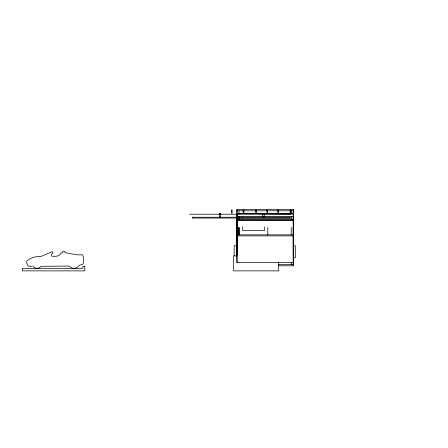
<?xml version="1.0" encoding="UTF-8"?>
<svg xmlns="http://www.w3.org/2000/svg" width="448" height="448" viewBox="0 0 448 448"><rect width="100%" height="100%" fill="white"/><g stroke="black" fill="none" stroke-linecap="round" stroke-linejoin="round"><path stroke-width="0.67" d="M290.22 217.756L290.22 218.075L192.584 218.075L192.584 217.756L192.584 217.224L290.22 217.224L290.22 217.538M192.584 217.538L192.59 218.019M293.261 262.662L236.975 262.662L236.97 209.434L293.261 209.434L293.261 265.821L278.667 265.821M291.217 264.634L291.217 262.528M219.901 217.526C217.442 212.85 222.382 211.215 220.31 217.526M263.368 217.482C260.764 212.789 266.067 211.215 263.693 217.482M263.889 213.422L263.592 213.422M242.642 213.326L241.931 213.326L242.553 213.326M242.127 217.381L242.228 217.386M236.97 210.818L293.261 210.818M237.037 213.573L293.328 213.847L237.037 213.573L237.037 255.142M189.594 214.234L290.478 214.234M293.261 216.294L293.328 216.574L237.037 216.574L237.037 216.294M236.97 219.066L293.255 219.066M236.97 220.102L293.255 220.097M236.97 220.125L293.261 220.186M236.975 234.853L293.261 234.853L293.194 227.489M293.222 235.738L293.261 255.489M236.975 235.883L293.261 235.883M236.942 245.762L234.158 245.762L234.158 255.842M293.233 245.762L295.316 245.762L295.316 257.858L293.233 257.858M237.037 255.881L233.565 255.881L233.565 270.872L278.706 270.872L278.706 262.013M278.667 264.606L293.261 264.606M263.368 213.422L263.066 213.422M220.22 213.472L219.598 213.472M31.875 266.577L28.185 265.938L26.785 263.301L26.762 261.089C30.425 257.41 36.109 256.362 41.16 256.402L52.024 251.686C55.535 253.282 49.308 253.518 51.722 256.138C55.026 256.486 59.842 256.771 61.051 252.857L62.154 252.851L62.838 251.289L64.624 251.272L65.1 252.728L77.437 254.878L82.628 254.828L83.597 257.83L83.642 262.601L82.667 264.398L79.212 265.322A6.059 6.059 0 0 1 69.188 266.067L41.076 266.336A4.962 4.962 0 0 1 32.827 265.894M293.322 257.863L293.322 213.573M293.261 209.434L293.261 265.821M291.284 216.574L291.284 219.352M291.217 210.795L291.217 214.228M291.217 227.489L291.217 234.853M267.809 227.489L267.814 234.853M264.656 226.912L264.656 230.412L242.508 230.412L242.508 226.912M239.014 210.823L239.019 214.228M239.081 216.574L239.081 219.352M239.014 227.489L239.019 234.853M238.952 227.489L238.98 234.853M238.874 227.489L238.874 234.853M236.97 209.434L236.975 262.662M231.493 210.045L231.493 213.209L232.176 213.209L232.176 210.045L231.493 210.045M243.169 210.045L243.169 213.209L243.846 213.209L243.846 210.045L243.169 210.045M255.707 210.045L255.707 213.209L256.39 213.209L256.39 210.045L255.707 210.045M266.935 210.045L266.935 213.209L267.618 213.209L267.618 210.045L266.935 210.045M277.838 210.045L277.838 213.209L278.522 213.209L278.522 210.045L277.838 210.045M290.192 210.045L290.192 213.209L290.875 213.209L290.875 210.045L290.192 210.045M84.84 266.526L82.824 266.526L82.824 268.402L22.4 268.402L22.4 270.872L84.84 270.872L84.84 266.526"/></g></svg>
